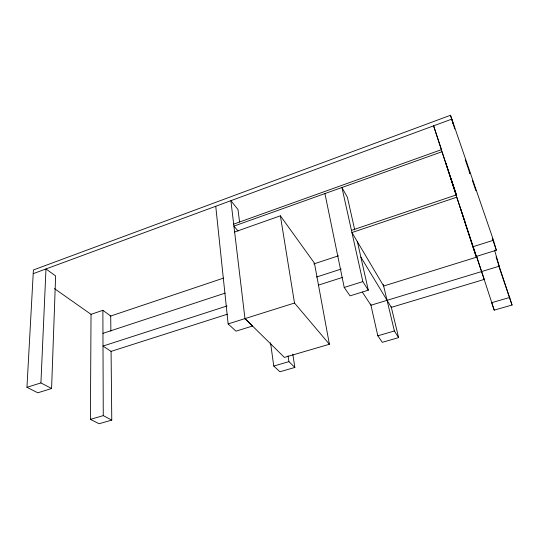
<?xml version="1.0" encoding="UTF-8"?>
<svg xmlns="http://www.w3.org/2000/svg" width="539" height="539" viewBox="0 0 539 539"><rect width="100%" height="100%" fill="white"/><g stroke="black" fill="none" stroke-linecap="round" stroke-linejoin="round"><path stroke-width="0.81" d="M111.074 351.273L111.775 420.097L99.082 423.742L90.411 419.362L91.03 314.338L102.868 310.316L110.717 316.029L110.872 331.135M51.582 388.511L55.632 275.968L45.977 268.948L40.917 382.919L51.582 388.511L37.797 392.796L26.95 387.319L33.411 269.972L450.503 115.258L493.468 240.259L496.331 250.224L476.078 256.524L433.612 125.836L441.475 149.727M33.209 273.664L451.823 119.112L454.768 128.949M233.683 224.123L441.34 149.701M234.62 231.992L280.388 215.816L314.432 263.113L329.39 344.259L284.403 357.411L244.962 318.596L230.881 200.683L238.009 209.556L239.565 222.034M351.455 230.369L456.014 195.01M110.199 316.204L223.544 278.104M102.949 333.351L225.268 293.081M313.691 263.969L338.465 255.809M227.034 305.963L102.996 346.065L111.074 351.381L227.337 314.224M316.46 277.053L341.234 269.042M318.286 285.158L342.292 277.484M26.95 387.319L40.917 382.919M215.748 206.269L228.132 323.905L294.503 303.033L329.39 344.259M472.784 246.781L493.468 240.259M344.219 287.462L362.835 281.601L368.305 290.184L350.047 295.864L344.219 287.462L324.929 193.575M476.88 257.069L383.653 286.027L351.94 232.545L456.728 197.213L459.976 206.855M90.411 419.362L103.259 415.63L111.775 420.097M273.751 366.055L288.924 361.649L294.853 367.457L279.916 371.755L273.751 366.055L270.551 342.811M377.812 335.804L394.386 330.98L398.617 337.623L382.326 342.305L377.812 335.804L370.684 304.05M509.867 297.407L491.689 302.689L494.209 310.141L512.05 305.007L496.096 257.022M54.459 288.614L91.482 314.655M228.132 323.905L235.994 331.168L252.548 326.021L244.962 318.596M238.049 231.029L233.919 226.111L441.993 151.728L456.257 194.215M362.289 292.03L370.947 305.229L499.222 266.199L494.58 250.231M360.861 257.083L391.327 307.358L484.231 279.411L465.245 223.092M465.292 159.813L469.92 173.295M472.373 180.43L475.91 190.739M492.242 238.326L496.331 250.224M498.252 264.521L512.05 305.007M450.274 176.873L456.371 195.044M460.225 207.596L465.332 222.755M476.712 256.537L494.209 310.141M445.605 162.482L456.196 195.152M460.07 207.111L476.078 256.524M450.503 115.258L453.158 124.125M469.173 171.22L469.887 173.639M391.159 306.644L398.617 337.623M383.276 284.457L394.386 330.98M354.729 229.863L347.392 197.254L341.928 187.498L362.835 281.601M357.303 241.277L368.305 290.184M280.388 215.816L294.503 303.033M292.812 354.197L294.853 367.457M288.048 355.821L288.924 361.649M102.868 310.316L103.259 415.63"/></g></svg>
